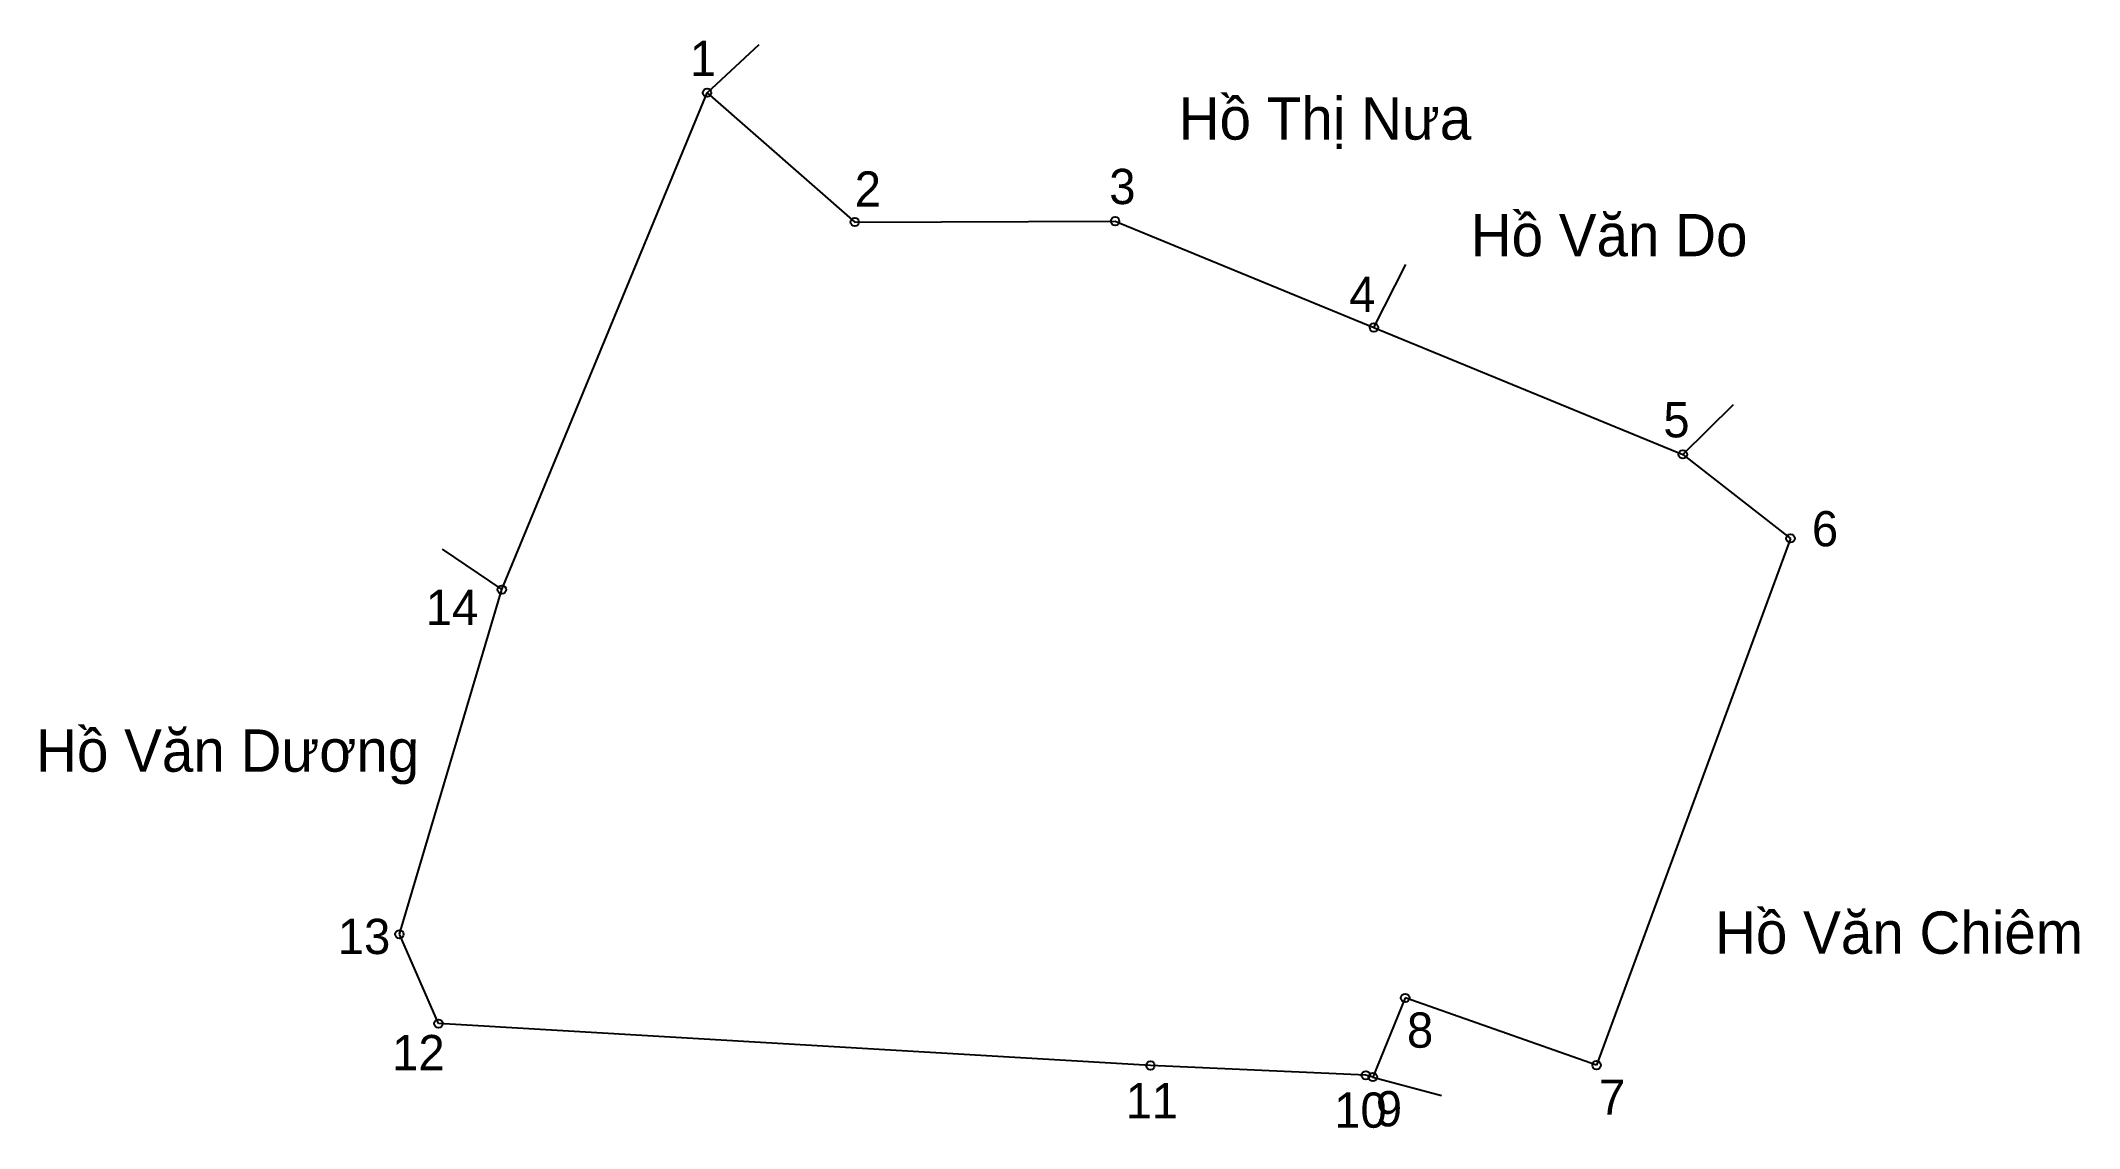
# Model space of a CAD drawing. Extents: x 547294 to 547546, y 1821098 to 1821233.
import ezdxf

# ---------------------------------------------------------------- set-up
doc = ezdxf.new("R2010")
doc.units = 0
for name, color, linetype in [('CanhThua', 7, 'Continuous'), ('MocDinhThua', 7, 'Continuous'), ('RauThua', 7, 'Continuous'), ('SoHieuDinhThua', 7, 'Continuous'), ('TenChuLanCan', 7, 'Continuous')]:
    doc.layers.add(name, color=color, linetype=linetype)

msp = doc.modelspace()

# ---------------------------------------------------------------- linework, layer by layer
at = {"layer": 'CanhThua'}
for p, q in [((547351.39, 1821164.9), (547376.73, 1821226.25)), ((547376.73, 1821226.25), (547394.96, 1821210.29)), ((547394.96, 1821210.29), (547427.09, 1821210.4)), ((547427.09, 1821210.4), (547459.05, 1821197.27)), ((547459.05, 1821197.27), (547497.19, 1821181.6)), ((547497.19, 1821181.6), (547510.48, 1821171.23)), ((547510.48, 1821171.23), (547486.54, 1821106.19)), ((547338.74, 1821122.35), (547351.39, 1821164.9)), ((547343.57, 1821111.32), (547338.74, 1821122.35)), ((547462.9, 1821114.49), (547458.91, 1821104.72)), ((547486.54, 1821106.19), (547462.9, 1821114.49)), ((547431.45, 1821106.15), (547343.57, 1821111.32)), ((547458.05, 1821104.95), (547431.45, 1821106.15)), ((547458.91, 1821104.72), (547458.05, 1821104.95))]:
    msp.add_line(p, q, dxfattribs=at)
at = {"layer": 'MocDinhThua'}
for centre in [(547376.73, 1821226.25), (547394.96, 1821210.29), (547427.09, 1821210.4), (547459.05, 1821197.27), (547497.19, 1821181.6), (547510.48, 1821171.23), (547351.39, 1821164.9), (547338.74, 1821122.35), (547462.9, 1821114.49), (547343.57, 1821111.32), (547431.45, 1821106.15), (547458.05, 1821104.95), (547458.91, 1821104.72), (547486.54, 1821106.19)]:
    msp.add_circle(centre, 0.522, dxfattribs=at)
at = {"layer": 'RauThua'}
for p, q in [((547376.73, 1821226.25), (547383.14, 1821232.21)), ((547459.05, 1821197.27), (547463, 1821205.06)), ((547497.19, 1821181.6), (547503.44, 1821187.77)), ((547344.04, 1821169.91), (547351.39, 1821164.9)), ((547458.91, 1821104.72), (547467.39, 1821102.45))]:
    msp.add_line(p, q, dxfattribs=at)

# ---------------------------------------------------------------- texts
at = {"layer": 'SoHieuDinhThua'}
for s, height, p in [('1', 4.35, (547374.61, 1821228.31)), ('2', 4.35, (547394.96, 1821212.19)), ('3', 4.35, (547426.38, 1821212.5)), ('4', 4.35, (547455.99, 1821199.18)), ('5', 4.35, (547494.78, 1821183.7)), ('6', 4.35, (547513.12, 1821170.25)), ('14', 4.352, (547342.01, 1821160.53)), ('13', 4.352, (547331.15, 1821119.91)), ('8', 4.35, (547463.13, 1821108.35)), ('12', 4.352, (547337.86, 1821105.57)), ('11', 4.352, (547428.4, 1821099.63)), ('10', 4.352, (547454.15, 1821098.47)), ('9', 4.35, (547459.29, 1821098.64)), ('7', 4.35, (547486.84, 1821100.07))]:
    msp.add_text(s, height=height, dxfattribs=at).set_placement(p)
at = {"layer": 'TenChuLanCan'}
for s, height, p in [('Hồ Thị Nưa', 5.223, (547434.95, 1821220.46)), ('Hồ Văn Do', 5.223, (547471, 1821206.06)), ('Hồ Văn Dương', 5.2227, (547293.9, 1821142.42)), ('Hồ Văn Chiêm', 5.2227, (547501.16, 1821119.95))]:
    msp.add_text(s, height=height, dxfattribs=at).set_placement(p)

doc.saveas('drawing.dxf')
